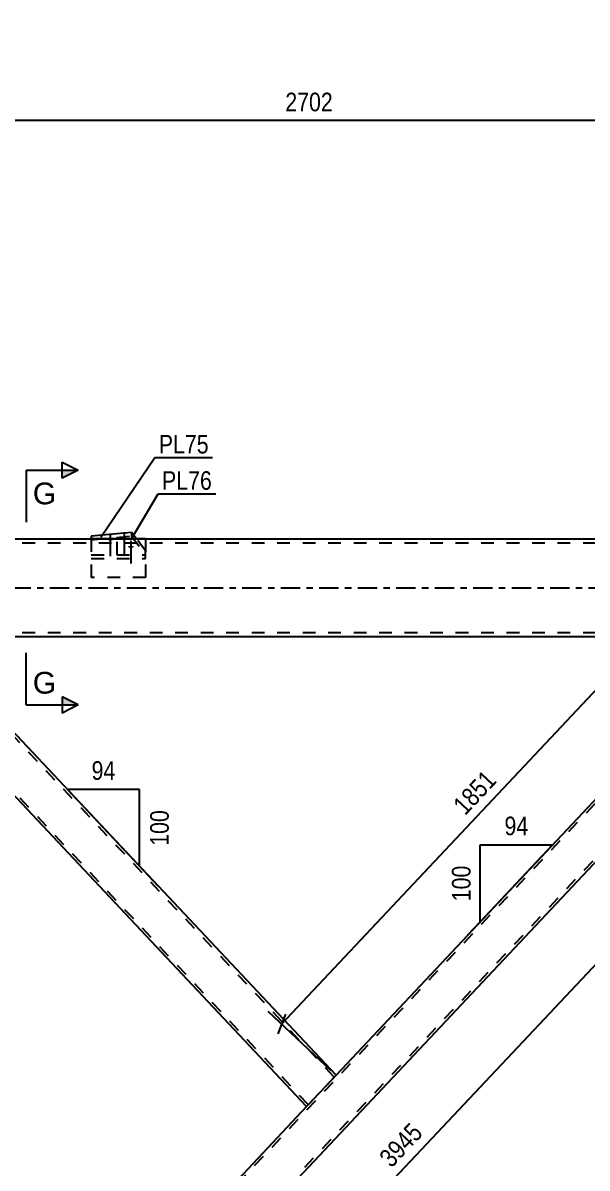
# Model space of a CAD drawing. Header units: millimetres. Extents: x -118 to 1071, y -539 to 302.
# Drawn here: x 581.3 to 668.1, y -89.2 to 86.9 of the extents above; entities that cross this region are included whole.
import ezdxf

# ---------------------------------------------------------------- set-up
doc = ezdxf.new("R2010")
doc.units = ezdxf.units.MM
doc.linetypes.add('DXK_LINE_DOT2', pattern=[3.9198, 1.9599, -1.9599])
doc.linetypes.add('DXK_LINE_DOT3', pattern=[5.9187, 2.979, -0.9799, 0.9799, -0.9799])
doc.styles.add('Arial', font='ARIAL.TTF', dxfattribs={"height": 0.2})
doc.styles.add('Arial Narrow', font='ARIALN.TTF', dxfattribs={"height": 0.2})

# ---------------------------------------------------------------- blocks, each defined once
blk = doc.blocks.new('Part-761550375-4749 - 4659')
at = {"color": 2, "linetype": 'Continuous'}
for p, q in [((557.74, -8.33), (557.74, -7.5)), ((624.91, -79.75), (557.74, -8.33)), ((629.44, -74.93), (566.02, -7.5)), ((628.89, -75.52), (624.91, -79.75)), ((629.44, -74.93), (628.89, -75.52))]:
    blk.add_line(p, q, dxfattribs=at)
at = {"color": 7, "linetype": 'DXK_LINE_DOT2'}
for p, q in [((566.02, -7.5), (557.74, -7.5)), ((625.18, -79.46), (557.74, -7.74)), ((629.16, -75.23), (565.47, -7.5)), ((629.39, -74.98), (628.89, -75.52)), ((625.18, -79.46), (625.2, -79.44))]:
    blk.add_line(p, q, dxfattribs=at)
blk = doc.blocks.new('Bolt-761550375-4942 - 4659')
at = {"linetype": 'Continuous'}
for points in [[(594.69, 7.3), (594.6, 7.3), (594.51, 7.31), (594.43, 7.32), (594.36, 7.35), (594.3, 7.37), (594.26, 7.4), (594.24, 7.43), (594.24, 7.47), (594.26, 7.5), (594.3, 7.53), (594.36, 7.55), (594.43, 7.57), (594.51, 7.59), (594.6, 7.6), (594.69, 7.6), (594.79, 7.6), (594.87, 7.59), (594.96, 7.57), (595.03, 7.55), (595.08, 7.53), (595.12, 7.5), (595.14, 7.47), (595.14, 7.43), (595.12, 7.4), (595.08, 7.37), (595.03, 7.35), (594.96, 7.32), (594.87, 7.31), (594.79, 7.3)], [(596.87, 7.49), (596.77, 7.5), (596.68, 7.51), (596.6, 7.52), (596.53, 7.54), (596.48, 7.57), (596.44, 7.6), (596.42, 7.63), (596.42, 7.66), (596.44, 7.69), (596.48, 7.72), (596.53, 7.75), (596.6, 7.77), (596.68, 7.79), (596.77, 7.8), (596.87, 7.8), (596.96, 7.8), (597.05, 7.79), (597.13, 7.77), (597.2, 7.75), (597.26, 7.72), (597.29, 7.69), (597.31, 7.66), (597.31, 7.63), (597.29, 7.6), (597.26, 7.57), (597.2, 7.54), (597.13, 7.52), (597.05, 7.51), (596.96, 7.5)], [(597.89, 6.17), (597.8, 6.17), (597.71, 6.18), (597.63, 6.2), (597.56, 6.22), (597.5, 6.25), (597.47, 6.28), (597.45, 6.31), (597.45, 6.34), (597.47, 6.37), (597.5, 6.4), (597.56, 6.43), (597.63, 6.45), (597.71, 6.47), (597.8, 6.48), (597.89, 6.48), (597.99, 6.48), (598.08, 6.47), (598.16, 6.45), (598.23, 6.43), (598.28, 6.4), (598.32, 6.37), (598.34, 6.34), (598.34, 6.31), (598.32, 6.28), (598.28, 6.25), (598.23, 6.22), (598.16, 6.2), (598.08, 6.18), (597.99, 6.17)]]:
    blk.add_hatch(color=1, dxfattribs=at).paths.add_polyline_path(points)
at = {"color": 1, "linetype": 'Continuous'}
for p, q in [((594.69, 8.39), (594.69, 4.87)), ((596.87, 8.59), (596.87, 5.06)), ((597.89, 7.26), (597.89, 3.74))]:
    blk.add_line(p, q, dxfattribs=at)
at = {"color": 1, "linetype": 'DXK_LINE_DOT2'}
blk.add_line((595.72, 7.07), (595.72, 3.54), dxfattribs=at)
blk = doc.blocks.new('Part-761550375-4754 - 4659')
at = {"color": 7, "linetype": 'DXK_LINE_DOT2'}
for p, q in [((693.4, -7.5), (557.74, -151.76)), ((701.14, -7.74), (565.47, -152)), ((701.14, -7.5), (692.85, -7.5)), ((629.44, -74.93), (624.91, -79.75)), ((566.02, -152), (557.74, -152))]:
    blk.add_line(p, q, dxfattribs=at)
at = {"color": 2, "linetype": 'Continuous'}
for p, q in [((701.14, -8.33), (566.02, -152)), ((692.85, -7.5), (629.44, -74.93)), ((701.14, -8.33), (701.14, -7.5)), ((624.91, -79.75), (557.74, -151.17)), ((557.74, -152), (557.74, -151.17))]:
    blk.add_line(p, q, dxfattribs=at)
blk = doc.blocks.new('Part-761550375-4890 - 4659')
at = {"color": 2, "linetype": 'Continuous'}
for p, q in [((728.19, 7.5), (556.94, 7.5)), ((728.19, -7.5), (556.94, -7.5))]:
    blk.add_line(p, q, dxfattribs=at)
at = {"color": 7, "linetype": 'DXK_LINE_DOT2'}
for p, q in [((728.19, 6.9), (-0.52, 6.9)), ((728.19, -6.9), (-0.52, -6.9))]:
    blk.add_line(p, q, dxfattribs=at)
at = {"color": 7, "linetype": 'DXK_LINE_DOT3'}
blk.add_line((-0.52, 0), (728.19, 0), dxfattribs=at)
blk = doc.blocks.new('Part-761550375-4862 - 4659')
at = {"color": 2, "linetype": 'Continuous'}
for p, q in [((591.8, 7.6), (591.8, 7.5)), ((591.8, 7.6), (600.16, 7.6)), ((600.16, 7.6), (600.16, 7.5))]:
    blk.add_line(p, q, dxfattribs=at)
at = {"color": 7, "linetype": 'DXK_LINE_DOT2'}
for p, q in [((591.8, 7.5), (591.8, 1.6)), ((600.16, 7.5), (600.16, 1.6)), ((600.16, 1.6), (591.8, 1.6))]:
    blk.add_line(p, q, dxfattribs=at)
blk = doc.blocks.new('Part-761550375-4996 - 4659')
at = {"color": 2, "linetype": 'Continuous'}
for p, q in [((597.98, 8.54), (591.8, 7.98)), ((591.8, 7.98), (591.8, 7.6)), ((598.72, 7.6), (597.98, 8.54))]:
    blk.add_line(p, q, dxfattribs=at)
at = {"color": 7, "linetype": 'DXK_LINE_DOT2'}
for p, q in [((591.8, 7.42), (597.98, 7.98)), ((591.8, 7.6), (591.8, 4.55)), ((597.98, 8.54), (597.98, 7.98)), ((597.98, 7.98), (600.16, 5.17)), ((600.16, 5.73), (598.72, 7.6)), ((600.16, 4.55), (600.16, 5.73)), ((591.8, 5.11), (600.16, 5.11)), ((591.8, 4.55), (600.16, 4.55))]:
    blk.add_line(p, q, dxfattribs=at)
blk = doc.blocks.new('StraightDimension-761550375-28277 - 4659')
at = {"color": 7, "linetype": 'Continuous'}
for p, q in [((557.74, -6.5), (557.74, 86.89)), ((692.85, -6.5), (692.85, 82.39)), ((559.24, 72.55), (556.24, 71.35)), ((691.35, 71.35), (694.35, 72.55)), ((557.74, 71.95), (692.85, 71.95))]:
    blk.add_line(p, q, dxfattribs=at)
at = {"color": 0, "linetype": 'Continuous'}
blk.add_wipeout([(692.25, 82.99), (688.05, 82.99), (688.05, 72.65), (692.25, 72.65)], dxfattribs=at)
at = {"color": 0}
blk.add_wipeout([(629.55, 72.7), (629.55, 76.9), (621.04, 76.9), (621.04, 72.7)], dxfattribs=at)
at = {"color": 3, "linetype": 'Continuous', "style": 'Arial Narrow'}
blk.add_text('13867', height=2.863, rotation=90.0002, dxfattribs=at).set_placement((691.65, 73.25))
at = {"color": 3, "style": 'Arial Narrow'}
blk.add_text('2702', height=2.863, dxfattribs=at).set_placement((621.64, 73.3))
blk = doc.blocks.new('StraightDimension-761550375-5804 - 4659')
at = {"color": 7, "linetype": 'Continuous'}
for p, q in [((701.86, -9.01), (710.75, -17.36)), ((573.88, -159.39), (709, -15.72)), ((708.41, -17.22), (709.59, -14.22)), ((566.75, -152.69), (575.63, -161.04)), ((574.47, -157.89), (573.29, -160.9))]:
    blk.add_line(p, q, dxfattribs=at)
at = {"color": 0}
blk.add_wipeout([(643.81, -83.94), (640.75, -81.07), (634.92, -87.27), (637.98, -90.14)], dxfattribs=at)
at = {"color": 3, "style": 'Arial Narrow'}
blk.add_text('3945', height=2.863, rotation=46.7591, dxfattribs=at).set_placement((637.95, -89.3))
blk = doc.blocks.new('StraightDimension-761550375-6114 - 4659')
at = {"color": 7, "linetype": 'Continuous'}
for p, q in [((692.12, -6.81), (682.42, 2.31)), ((683.9, -1.14), (685.08, 1.87)), ((621.08, -67.07), (684.49, 0.36)), ((628.71, -74.25), (619, -65.12)), ((621.67, -65.57), (620.48, -68.58))]:
    blk.add_line(p, q, dxfattribs=at)
at = {"color": 0}
blk.add_wipeout([(655.15, -29.74), (652.09, -26.86), (646.26, -33.06), (649.32, -35.94)], dxfattribs=at)
at = {"color": 3, "style": 'Arial Narrow'}
blk.add_text('1851', height=2.863, rotation=46.7591, dxfattribs=at).set_placement((649.3, -35.09))
blk = doc.blocks.new('AngleDimension-761550375-24168 - 4659')
at = {"color": 7, "linetype": 'Continuous'}
for p, q in [((599.22, -31.01), (588.12, -31.01)), ((599.22, -42.81), (588.12, -31.01)), ((599.22, -42.81), (599.22, -31.01)), ((602.11, -45.88), (599.22, -42.81))]:
    blk.add_line(p, q, dxfattribs=at)
at = {"color": 0}
for points in [[(596.1, -30.11), (596.1, -25.91), (591.25, -25.91), (591.25, -30.11)], [(604.32, -33.56), (600.12, -33.56), (600.12, -40.25), (604.32, -40.25)]]:
    blk.add_wipeout(points, dxfattribs=at)
at = {"color": 3, "style": 'Arial Narrow'}
blk.add_text('94', height=2.863, dxfattribs=at).set_placement((591.85, -29.51))
blk.add_text('100', height=2.863, rotation=90.0002, dxfattribs=at).set_placement((603.72, -39.65))
blk = doc.blocks.new('AngleDimension-761550375-24183 - 4659')
at = {"color": 7, "linetype": 'Continuous'}
for p, q in [((651.63, -39.53), (662.73, -39.53)), ((651.63, -51.34), (662.73, -39.53)), ((651.63, -51.34), (651.63, -39.53)), ((649.71, -53.37), (651.63, -51.34))]:
    blk.add_line(p, q, dxfattribs=at)
at = {"color": 0}
for points in [[(659.6, -38.63), (659.6, -34.43), (654.75, -34.43), (654.75, -38.63)], [(650.73, -42.09), (646.53, -42.09), (646.53, -48.78), (650.73, -48.78)]]:
    blk.add_wipeout(points, dxfattribs=at)
at = {"color": 3, "style": 'Arial Narrow'}
blk.add_text('94', height=2.863, dxfattribs=at).set_placement((655.35, -38.03))
blk.add_text('100', height=2.863, rotation=90.0002, dxfattribs=at).set_placement((650.13, -48.18))
blk = doc.blocks.new('Mark-761550375-4992 - 4659')
at = {"color": 0}
blk.add_wipeout([(609.86, 20.68), (609.86, 23.68), (602.19, 23.68), (602.19, 20.68)], dxfattribs=at)
blk.add_wipeout([(609.86, 20.68), (609.86, 23.68), (602.19, 23.68), (602.19, 20.68)], dxfattribs=at)
at = {"color": 30, "linetype": 'Continuous'}
for p, q in [((593.27, 7.83), (601.59, 20.08)), ((601.59, 20.08), (610.46, 20.08))]:
    blk.add_line(p, q, dxfattribs=at)
at = {"color": 3, "style": 'Arial Narrow'}
blk.add_text('PL75', height=2.863, dxfattribs=at).set_placement((602.19, 20.68))
blk = doc.blocks.new('SectionMark-761550375-31727 - 4659')
at = {"color": 6, "linetype": 'Continuous'}
for p, q in [((581.8, 18.11), (581.8, 10.11)), ((581.8, 18.11), (589.8, 18.11)), ((587.3, 19.36), (589.8, 18.11)), ((581.8, -18), (581.8, -10)), ((581.8, -18), (589.8, -18)), ((589.8, -18), (587.3, -19.25))]:
    blk.add_line(p, q, dxfattribs=at)
at = {"color": 0, "linetype": 'Continuous'}
for points in [[(586.43, 12.86), (586.43, 16.36), (582.8, 16.36), (582.8, 12.86)], [(586.43, -16.25), (586.43, -12.75), (582.8, -12.75), (582.8, -16.25)]]:
    blk.add_wipeout(points, dxfattribs=at)
at = {"linetype": 'Continuous'}
for points in [[(587.3, 16.86), (587.3, 18.11), (589.8, 18.11)], [(587.3, -18), (587.3, -16.75), (589.8, -18)]]:
    blk.add_hatch(color=6, dxfattribs=at).paths.add_polyline_path(points)
at = {"color": 6, "linetype": 'Continuous'}
for p, q in [((587.3, 16.86), (587.3, 19.36)), ((589.8, 18.11), (587.3, 16.86)), ((589.8, -18), (587.3, -16.75)), ((587.3, -16.75), (587.3, -19.25))]:
    blk.add_line(p, q, dxfattribs=at)
at = {"color": 3, "linetype": 'Continuous', "style": 'Arial'}
for p in [(582.8, 12.86), (582.8, -16.25)]:
    blk.add_text('G', height=3.34, dxfattribs=at).set_placement(p)
blk = doc.blocks.new('Mark-761550375-29037 - 4659')
at = {"color": 0}
blk.add_wipeout([(610.35, 15.09), (610.35, 18.09), (602.68, 18.09), (602.68, 15.09)], dxfattribs=at)
blk.add_wipeout([(610.35, 15.09), (610.35, 18.09), (602.68, 18.09), (602.68, 15.09)], dxfattribs=at)
at = {"color": 30, "linetype": 'Continuous'}
for p, q in [((598.01, 7.55), (602.08, 14.49)), ((602.08, 14.49), (610.95, 14.49))]:
    blk.add_line(p, q, dxfattribs=at)
at = {"color": 3, "style": 'Arial Narrow'}
blk.add_text('PL76', height=2.863, dxfattribs=at).set_placement((602.68, 15.09))

msp = doc.modelspace()

# ---------------------------------------------------------------- block references
for name in ['Part-761550375-4890 - 4659', 'Part-761550375-4996 - 4659', 'Part-761550375-4862 - 4659', 'Bolt-761550375-4942 - 4659', 'Part-761550375-4749 - 4659', 'Part-761550375-4754 - 4659']:
    msp.add_blockref(name, (0, 0))

# ---------------------------------------------------------------- next in the draw order: block references
for name in ['StraightDimension-761550375-28277 - 4659', 'StraightDimension-761550375-5804 - 4659']:
    msp.add_blockref(name, (0, 0))

# ---------------------------------------------------------------- next in the draw order: block references
for name in ['Mark-761550375-4992 - 4659', 'SectionMark-761550375-31727 - 4659', 'StraightDimension-761550375-6114 - 4659', 'AngleDimension-761550375-24168 - 4659']:
    msp.add_blockref(name, (0, 0))

# ---------------------------------------------------------------- next in the draw order: block references
for name in ['Mark-761550375-29037 - 4659', 'AngleDimension-761550375-24183 - 4659']:
    msp.add_blockref(name, (0, 0))

doc.saveas('drawing.dxf')
